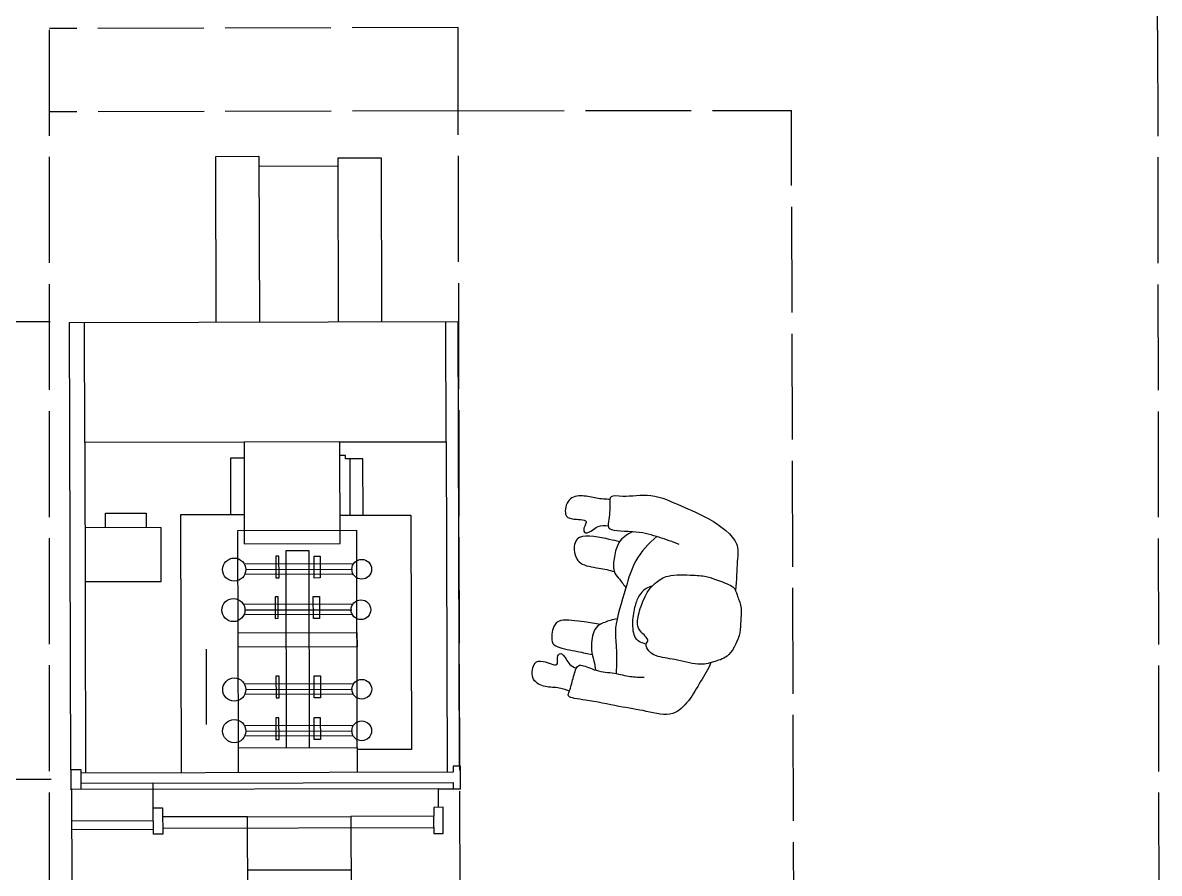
# Model space of a CAD drawing. Header units: millimetres. Extents: x 44692 to 659456, y -26273 to 96111.
# Drawn here: x 260271 to 262996, y -4369 to -2328 of the extents above; entities that cross this region are included whole.
import ezdxf

# ---------------------------------------------------------------- set-up
doc = ezdxf.new("R2010")
doc.units = ezdxf.units.MM
doc.header["$LTSCALE"] = 100
doc.linetypes.add('DASHEDX2', pattern=[3.048, 2.54, -0.508])
for name, color, linetype in [('Area circulacion', 50, 'DASHEDX2'), ('Area proceso', 90, 'DASHEDX2'), ('Maquinas', 200, 'Continuous'), ('Personal', 171, 'Continuous')]:
    doc.layers.add(name, color=color, linetype=linetype)

# ---------------------------------------------------------------- blocks, each defined once
blk = doc.blocks.new('pa17-16')
for points, knots in [([(5.62, 2.5537), (5.6188, 2.5427), (5.6154, 2.5253), (5.6223, 2.4901), (5.6346, 2.4293), (5.661, 2.4064), (5.685, 2.3908), (5.7322, 2.3832), (5.7723, 2.3842), (5.7881, 2.3969), (5.8018, 2.4268), (5.8146, 2.4162), (5.8324, 2.4305), (5.8382, 2.4568), (5.8318, 2.5038), (5.8344, 2.5615), (5.8137, 2.5937), (5.7944, 2.6284), (5.7307, 2.6388), (5.7037, 2.6296), (5.6679, 2.626), (5.6442, 2.6055), (5.6228, 2.5961), (5.6214, 2.5667), (5.62, 2.5537)], [0, 0, 0, 0, 0.297584, 0.631064, 1.068635, 1.39533, 1.69617, 2.097861, 2.458938, 2.716293, 3.010442, 3.199165, 3.447293, 3.731671, 4.119196, 4.541864, 4.881702, 5.22714, 5.673063, 5.989311, 6.327668, 6.644571, 6.906626, 7.259736, 7.259736, 7.259736, 7.259736]), ([(5.5575, 2.4391), (5.5549, 2.4218), (5.5525, 2.3852), (5.5491, 2.3329), (5.5712, 2.2599), (5.5431, 2.2589), (5.5029, 2.2526), (5.4793, 2.2435), (5.4785, 2.2813), (5.4499, 2.3438), (5.4658, 2.4235), (5.4776, 2.5033), (5.5116, 2.5798), (5.5552, 2.585), (5.608, 2.5962), (5.6336, 2.6001)], [0, 0, 0, 0, 0.404899, 0.829805, 1.276298, 1.516647, 1.885942, 2.122553, 2.418487, 2.881882, 3.382407, 3.897515, 4.613825, 5.020942, 5.393355, 5.393355, 5.393355, 5.393355]), ([(5.8196, 2.5846), (5.837, 2.5819), (5.8817, 2.5675), (5.9755, 2.5418), (5.972, 2.4609), (5.9791, 2.3926), (5.9812, 2.315), (5.9891, 2.2612), (5.9692, 2.2664), (5.9401, 2.2663), (5.9063, 2.2668), (5.9005, 2.2811), (5.909, 2.3184), (5.9007, 2.3606), (5.9019, 2.4011), (5.8964, 2.4238), (5.8933, 2.4348)], [6.682038, 6.682038, 6.682038, 6.682038, 7.076266, 7.806153, 8.304227, 8.77662, 9.284333, 9.649979, 9.844608, 10.160206, 10.472731, 10.661147, 10.998544, 11.371438, 11.724832, 12.051545, 12.051545, 12.051545, 12.051545]), ([(5.6724, 2.3994), (5.675, 2.3947), (5.6837, 2.383), (5.7041, 2.3718), (5.7348, 2.3697), (5.774, 2.3728), (5.8085, 2.3874), (5.8116, 2.4015), (5.8144, 2.4199)], [0.121052, 0.121052, 0.121052, 0.121052, 0.297289, 0.584433, 0.895396, 1.26174, 1.600834, 1.760925, 1.760925, 1.760925, 1.760925]), ([(5.5522, 2.3809), (5.573, 2.3653), (5.6222, 2.3398), (5.6924, 2.3383), (5.7952, 2.3323), (5.8376, 2.352), (5.881, 2.3613), (5.9019, 2.366)], [0, 0, 0, 0, 0.49262, 0.970296, 1.525877, 1.91054, 2.357805, 2.357805, 2.357805, 2.357805]), ([(5.5552, 2.3206), (5.5597, 2.3147), (5.5706, 2.3043), (5.5892, 2.2916), (5.6248, 2.2913), (5.6613, 2.2967), (5.6731, 2.3154), (5.6858, 2.3299), (5.6912, 2.3378)], [0, 0, 0, 0, 0.262594, 0.520609, 0.853848, 1.185107, 1.43842, 1.738028, 1.738028, 1.738028, 1.738028]), ([(5.7713, 2.3359), (5.7736, 2.3305), (5.7786, 2.3203), (5.7954, 2.2951), (5.8154, 2.2848), (5.8612, 2.2906), (5.8838, 2.3057), (5.8988, 2.3117), (5.9058, 2.3148)], [0, 0, 0, 0, 0.233477, 0.532145, 0.79329, 1.163492, 1.458071, 1.725911, 1.725911, 1.725911, 1.725911]), ([(5.5867, 2.2952), (5.5866, 2.2877), (5.5872, 2.2667), (5.5883, 2.1873), (5.6353, 2.19), (5.6673, 2.2128), (5.6606, 2.2618), (5.6599, 2.2881), (5.6606, 2.3008)], [0.078483, 0.078483, 0.078483, 0.078483, 0.321516, 0.797556, 1.122606, 1.448668, 1.830958, 2.166281, 2.166281, 2.166281, 2.166281]), ([(5.7943, 2.2992), (5.7951, 2.2858), (5.7984, 2.2614), (5.8038, 2.2002), (5.8255, 2.1869), (5.8672, 2.191), (5.8755, 2.2117), (5.8718, 2.2605), (5.8715, 2.286), (5.871, 2.2978)], [0, 0, 0, 0, 0.353805, 0.775896, 1.041599, 1.377968, 1.615337, 2.001902, 2.313716, 2.313716, 2.313716, 2.313716]), ([(5.4915, 2.2484), (5.4936, 2.2374), (5.4981, 2.215), (5.4968, 2.1806), (5.512, 2.1445), (5.5569, 2.147), (5.5634, 2.1681), (5.5498, 2.2128), (5.5753, 2.1995), (5.5912, 2.209), (5.5741, 2.2257), (5.5617, 2.2339), (5.5559, 2.2515), (5.5556, 2.26)], [0, 0, 0, 0, 0.324329, 0.654038, 0.980089, 1.31306, 1.562526, 1.890179, 2.123217, 2.319335, 2.559559, 2.78492, 3.066636, 3.066636, 3.066636, 3.066636]), ([(5.9713, 2.2652), (5.9703, 2.2553), (5.9686, 2.234), (5.9786, 2.2017), (5.9668, 2.1644), (5.9218, 2.1628), (5.9134, 2.1832), (5.9229, 2.229), (5.8988, 2.2135), (5.882, 2.2215), (5.8976, 2.2397), (5.908, 2.248), (5.912, 2.2618), (5.9127, 2.2683)], [0.038839, 0.038839, 0.038839, 0.038839, 0.324329, 0.654038, 0.980089, 1.31306, 1.562526, 1.890179, 2.123217, 2.319335, 2.559559, 2.78492, 2.989829, 2.989829, 2.989829, 2.989829])]:
    blk.add_open_spline(points, degree=3, knots=knots)

msp = doc.modelspace()

# ---------------------------------------------------------------- linework, layer by layer
at = {"layer": 'Area circulacion'}
for q in [(262992.261, -1346.417), (262996.321, -5392.063)]:
    msp.add_line((262992.261, -2346.417), q, dxfattribs=at)
at = {"layer": 'Area proceso'}
for p, q in [((260335.205, -6562.156), (260334.683, -2342.392)), ((261315.202, -2539.722), (261314.68, -2339.834)), ((261315.202, -2539.722), (260335.205, -2542.144)), ((261315.202, -2539.722), (262114.162, -2538.729)), ((261325.138, -6559.71), (261315.202, -2539.722)), ((260336.449, -3045.758), (259536.45, -3046.747)), ((259537.807, -4144.573), (260339.16, -4142.593))]:
    msp.add_line(p, q, dxfattribs=at)
at = {"layer": 'Area proceso', "linetype": 'DASHEDX2'}
for p, q in [((261314.68, -2339.834), (260334.711, -2342.392)), ((262120.167, -4547.738), (262114.162, -2538.729))]:
    msp.add_line(p, q, dxfattribs=at)
at = {"layer": 'Maquinas'}
for p, q in [((260733.939, -2649.117), (260837.197, -2648.862)), ((260734.921, -3046.554), (260733.939, -2649.117)), ((260837.197, -2648.862), (260838.179, -3046.299)), ((261026.917, -2652.647), (261130.174, -2652.392)), ((261027.888, -3045.83), (261026.917, -2652.647)), ((261130.174, -2652.392), (261131.146, -3045.575)), ((261026.966, -2672.75), (260837.257, -2673.218)), ((260383.184, -3047.424), (261314.419, -3045.122)), ((260385.836, -4120.441), (260383.184, -3047.424)), ((260419.317, -3335.705), (260418.604, -3047.336)), ((261286.465, -3333.561), (261285.752, -3045.193)), ((261314.419, -3045.122), (261317.056, -4111.914)), ((260801.417, -3334.76), (260419.317, -3335.705)), ((260419.317, -3335.705), (260421.277, -4128.698)), ((261031.434, -3334.192), (260801.417, -3334.76)), ((260801.417, -3334.76), (260802.02, -3578.538)), ((261032.037, -3577.97), (261031.434, -3334.192)), ((261044.798, -3366.469), (261031.514, -3366.502)), ((261044.817, -3374.394), (261044.798, -3366.469)), ((261055.611, -3374.367), (261044.817, -3374.394)), ((261086.552, -3374.291), (261055.611, -3374.367)), ((261055.945, -3509.776), (261055.611, -3374.367)), ((261086.887, -3509.699), (261086.552, -3374.291)), ((260469.454, -3505.139), (260566.753, -3504.898)), ((260469.54, -3539.599), (260469.454, -3505.139)), ((260566.753, -3504.898), (260566.838, -3539.359)), ((260650.045, -3508.458), (260801.846, -3508.082)), ((260651.576, -4128.129), (260650.045, -3508.458)), ((261031.868, -3509.835), (261201.601, -3509.416)), ((261201.601, -3509.416), (261202.99, -4071.637)), ((260602.58, -3539.27), (260419.821, -3539.722)), ((260602.899, -3668.497), (260602.58, -3539.27)), ((260786.597, -3546.385), (261071.666, -3545.681)), ((260787.886, -4068.044), (260786.597, -3546.385)), ((261072.956, -4067.34), (261071.666, -3545.681)), ((260802.02, -3578.538), (261032.037, -3577.97)), ((260902.188, -3594.345), (260956.567, -3594.211)), ((260903.358, -4067.759), (260902.188, -3594.345)), ((260956.567, -3594.211), (260957.737, -4067.625)), ((260885.093, -3608.293), (260877.745, -3608.311)), ((260877.745, -3608.311), (260877.873, -3660.228)), ((260885.431, -3660.209), (260885.093, -3608.293)), ((260969.563, -3607.745), (260984.239, -3607.709)), ((260969.693, -3660.445), (260969.563, -3607.745)), ((260984.239, -3607.709), (260984.37, -3660.409)), ((261063.934, -3626.38), (260802.37, -3627.407)), ((260803.266, -3651.266), (261062.654, -3650.505)), ((260805.534, -3640.209), (261061.688, -3639.575)), ((260420.141, -3668.948), (260602.899, -3668.497)), ((260877.873, -3660.228), (260885.431, -3660.209)), ((260984.37, -3660.409), (260969.693, -3660.445)), ((260883.124, -3705.245), (260875.776, -3705.263)), ((260875.776, -3705.263), (260875.905, -3757.18)), ((260883.462, -3757.161), (260883.124, -3705.245)), ((260967.595, -3704.698), (260982.271, -3704.661)), ((260967.725, -3757.397), (260967.595, -3704.698)), ((260982.271, -3704.661), (260982.401, -3757.361)), ((261061.965, -3723.332), (260800.401, -3724.359)), ((260801.298, -3748.218), (261060.686, -3747.457)), ((260803.566, -3737.161), (261059.72, -3736.528)), ((260875.905, -3757.18), (260883.462, -3757.161)), ((260982.401, -3757.361), (260967.725, -3757.397)), ((260787.204, -3791.896), (261072.273, -3791.191)), ((261072.273, -3791.191), (261072.359, -3825.901)), ((260711.58, -4011.883), (260711.133, -3830.819)), ((261072.359, -3825.901), (260787.289, -3826.606)), ((260885.31, -3895.985), (260877.962, -3896.003)), ((260877.962, -3896.003), (260878.091, -3947.92)), ((260885.648, -3947.902), (260885.31, -3895.985)), ((260969.781, -3895.438), (260984.457, -3895.401)), ((260969.911, -3948.138), (260969.781, -3895.438)), ((260984.457, -3895.401), (260984.587, -3948.101)), ((261064.152, -3914.072), (260802.587, -3915.099)), ((260803.484, -3938.959), (261062.872, -3938.197)), ((260805.752, -3927.901), (261061.906, -3927.268)), ((260878.091, -3947.92), (260885.648, -3947.902)), ((260984.587, -3948.101), (260969.911, -3948.138)), ((260885.2, -3995.769), (260877.852, -3995.787)), ((260877.852, -3995.787), (260877.98, -4047.704)), ((260885.538, -4047.686), (260885.2, -3995.769)), ((260969.67, -3995.222), (260984.346, -3995.186)), ((260969.8, -4047.922), (260969.67, -3995.222)), ((260984.346, -3995.186), (260984.477, -4047.885)), ((261064.041, -4013.856), (260802.477, -4014.883)), ((260805.641, -4027.685), (261061.795, -4027.052)), ((260803.373, -4038.743), (261062.761, -4037.981)), ((260877.98, -4047.704), (260885.538, -4047.686)), ((260984.477, -4047.885), (260969.8, -4047.922)), ((260787.886, -4068.044), (261072.956, -4067.34)), ((260788.034, -4127.791), (260787.886, -4068.044)), ((261072.956, -4067.34), (261073.103, -4127.087)), ((261202.99, -4071.637), (261072.967, -4071.958)), ((261320.679, -4111.905), (261302.841, -4111.949)), ((261302.841, -4111.949), (261302.877, -4126.519)), ((261320.814, -4166.425), (261320.679, -4111.905)), ((260410.892, -4120.379), (260385.836, -4120.441)), ((260385.836, -4120.441), (260386.217, -4166.609)), ((260411.006, -4166.548), (260410.892, -4120.379)), ((261302.877, -4126.519), (260410.912, -4128.723)), ((260386.217, -4166.609), (260411.006, -4166.548)), ((260386.23, -4168.123), (260386.217, -4166.609)), ((261267.591, -4165.944), (260386.23, -4168.123)), ((260389.229, -4405.313), (260388.643, -4168.117)), ((260583.677, -4152.611), (260410.972, -4153.037)), ((260583.677, -4152.611), (261302.937, -4150.833)), ((260583.824, -4211.857), (260583.677, -4152.611)), ((261267.701, -4210.523), (261267.591, -4165.944)), ((261267.591, -4165.944), (261302.974, -4166.032)), ((261302.937, -4150.833), (261302.975, -4166.469)), ((261302.975, -4166.469), (261320.814, -4166.425)), ((260583.824, -4211.857), (260606.173, -4211.802)), ((260583.979, -4274.617), (260583.824, -4211.857)), ((260606.173, -4211.802), (260606.226, -4233.443)), ((261278.791, -4210.495), (261256.611, -4210.55)), ((261256.611, -4210.55), (261256.663, -4231.835)), ((261278.946, -4273.378), (261278.791, -4210.495)), ((260583.901, -4243.237), (260388.83, -4243.719)), ((260809.801, -4232.94), (260606.226, -4233.443)), ((260606.226, -4233.443), (260606.293, -4260.34)), ((260809.801, -4232.94), (261057.907, -4232.327)), ((260810.315, -4440.877), (260809.801, -4232.94)), ((261256.663, -4231.835), (261057.907, -4232.327)), ((261057.907, -4232.327), (261058.42, -4440.263)), ((261256.73, -4258.733), (261256.663, -4231.835)), ((260583.952, -4263.842), (260388.881, -4264.324)), ((260606.328, -4274.562), (260583.979, -4274.617)), ((260606.293, -4260.34), (261256.73, -4258.733)), ((260606.293, -4260.34), (260606.328, -4274.562)), ((261256.73, -4258.733), (261256.766, -4273.433)), ((261256.766, -4273.433), (261278.946, -4273.378)), ((260810.117, -4360.769), (261058.222, -4360.156))]:
    msp.add_line(p, q, dxfattribs=at)
for points in [[(261031.434, -3334.192), (261286.465, -3333.561), (261288.425, -4126.554)], [(260769.775, -3508.162), (260769.439, -3372.466), (260801.51, -3372.387)]]:
    msp.add_lwpolyline(points, dxfattribs=at)
for centre, radius in [((260777.779, -3640.277), 27.755), ((261083.634, -3639.521), 23.681), ((260775.811, -3737.229), 27.755), ((261081.666, -3736.473), 23.681), ((260777.997, -3927.969), 27.755), ((261083.852, -3927.213), 23.681), ((260777.886, -4027.754), 27.755), ((261083.741, -4026.998), 23.681)]:
    msp.add_circle(centre, radius, dxfattribs=at)

# ---------------------------------------------------------------- block references
at = {"layer": 'Personal', "xscale": 979.1504951166456, "yscale": 979.1504951166456, "zscale": 979.1504951166456, "rotation": 255.9621731295069}
msp.add_blockref('pa17-16', (260848.181, 2278.451), dxfattribs=at)

doc.saveas('drawing.dxf')
